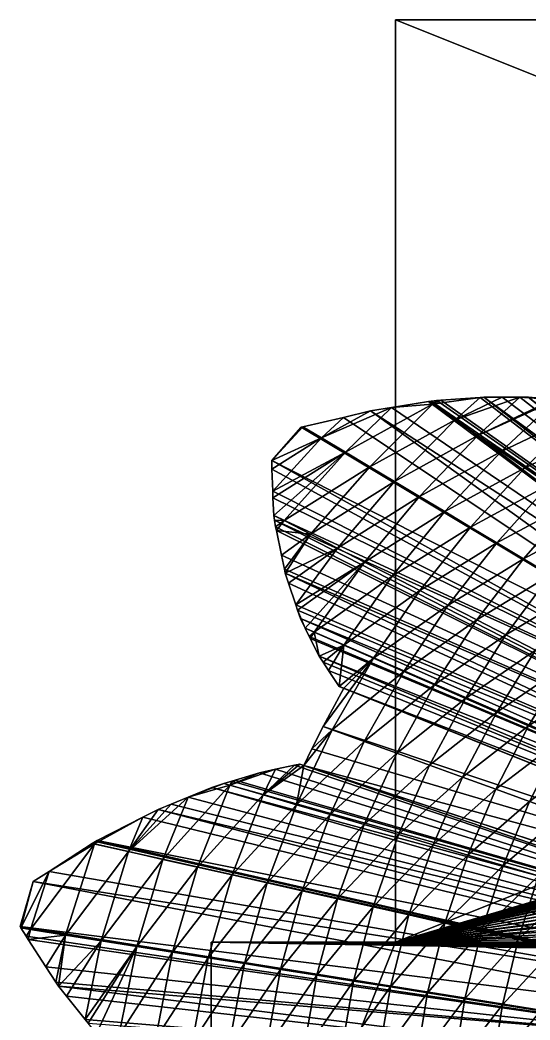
# Model space of a CAD drawing. Extents: x -33.1 to 33.1, y -27.2 to 27.2.
# Drawn here: x -33.14 to -22.09, y 3.31 to 25 of the extents above; entities that cross this region are included whole.
import ezdxf

# ---------------------------------------------------------------- set-up
doc = ezdxf.new("R2010")
doc.units = 0
doc.header["$MEASUREMENT"] = 0
for name, color, linetype in [('ObjLayer', 2, 'Continuous'), ('STL2DXF', 7, 'Continuous'), ('Temp', 7, 'Continuous')]:
    doc.layers.add(name, color=color, linetype=linetype)

msp = doc.modelspace()

# ---------------------------------------------------------------- linework, layer by layer
at = {"layer": 'ObjLayer'}
for p, q in [((-25, 5), (-25, 25)), ((-25, 25), (25, 25)), ((-25, 25, 4), (25, 25, 4)), ((-25, 5, 4), (-25, 25, 4)), ((-25, 25, 4), (-25, 25)), ((-24.287, 16.726, 24.128), (-25.087, 16.594, 24.789)), ((-24.23, 16.734, 24.083), (-24.287, 16.726, 24.128)), ((-24.106, 16.744, 23.975), (-24.23, 16.734, 24.083)), ((-24.018, 16.751, 23.898), (-24.106, 16.744, 23.975)), ((-23.169, 16.813, 23.168), (-24.018, 16.751, 23.898)), ((-23.086, 16.819, 23.096), (-23.169, 16.813, 23.168)), ((-22.691, 16.82, 22.72), (-23.086, 16.819, 23.096)), ((-22.308, 16.818, 22.362), (-22.691, 16.82, 22.72)), ((-22.129, 16.817, 22.194), (-22.308, 16.818, 22.362)), ((-21.584, 16.771, 21.631), (-22.129, 16.817, 22.194)), ((-25.543, 16.519, 25.165), (-26.132, 16.381, 25.611)), ((-25.087, 16.594, 24.789), (-25.543, 16.519, 25.165)), ((-26.132, 16.381, 25.611), (-27.009, 16.176, 26.274)), ((-27.047, 16.166, 26.305), (-27.688, 15.443, 26.16)), ((-27.009, 16.176, 26.274), (-27.047, 16.166, 26.305)), ((-15.324, 9.161, 36.5), (-27.009, 16.176, 26.274)), ((-27.688, 15.443, 26.16), (-27.685, 15.257, 25.936)), ((-27.688, 15.443, 26.16), (-15.591, 8.699, 36.5)), ((-27.685, 15.257, 25.936), (-27.666, 14.779, 25.373)), ((-27.666, 14.779, 25.373), (-27.661, 14.636, 25.205)), ((-27.661, 14.636, 25.205), (-27.639, 14.255, 24.767)), ((-27.639, 14.255, 24.767), (-27.63, 14.154, 24.658)), ((-27.63, 14.154, 24.658), (-27.603, 14.008, 24.483)), ((-27.603, 14.008, 24.483), (-27.586, 13.924, 24.384)), ((-27.586, 13.924, 24.384), (-27.478, 13.388, 23.759)), ((-27.478, 13.388, 23.759), (-27.413, 13.09, 23.418)), ((-27.413, 13.09, 23.418), (-27.394, 13.001, 23.316)), ((-27.394, 13.001, 23.316), (-27.323, 12.781, 23.042)), ((-27.323, 12.781, 23.042), (-27.167, 12.317, 22.475)), ((-27.167, 12.317, 22.475), (-27.126, 12.196, 22.328)), ((-27.126, 12.196, 22.328), (-27.063, 12.017, 22.114)), ((-27.063, 12.017, 22.114), (-26.963, 11.806, 21.838)), ((-26.963, 11.806, 21.838), (-26.876, 11.63, 21.616)), ((-26.876, 11.63, 21.616), (-26.851, 11.582, 21.556)), ((-26.851, 11.582, 21.556), (-26.655, 11.197, 21.081)), ((-26.655, 11.197, 21.081), (-26.574, 11.071, 20.908)), ((-26.574, 11.071, 20.908), (-26.453, 10.888, 20.662)), ((-26.453, 10.888, 20.662), (-26.227, 10.545, 20.204)), ((-26.121, 10.503, 20.074), (-26.574, 9.678, 19.953)), ((-26.227, 10.545, 20.204), (-26.121, 10.503, 20.074)), ((-11.637, 4.688, 36.5), (-26.121, 10.503, 20.074)), ((-26.574, 9.678, 19.953), (-26.815, 9.191, 19.908)), ((-26.815, 9.191, 19.908), (-26.99, 8.832, 19.876)), ((-27.605, 8.747, 20.428), (-27.951, 8.672, 20.728)), ((-27.192, 8.835, 20.073), (-27.605, 8.747, 20.428)), ((-27.075, 8.86, 19.973), (-27.192, 8.835, 20.073)), ((-26.99, 8.832, 19.876), (-27.075, 8.86, 19.973)), ((-26.99, 8.832, 19.876), (-11.949, 3.908, 36.5)), ((-28.551, 8.492, 21.219), (-28.722, 8.44, 21.361)), ((-28.478, 8.514, 21.158), (-28.551, 8.492, 21.219)), ((-27.951, 8.672, 20.728), (-28.478, 8.514, 21.158)), ((-28.986, 8.355, 21.594), (-29.501, 8.143, 22.026)), ((-28.722, 8.44, 21.361), (-28.986, 8.355, 21.594)), ((-29.501, 8.143, 22.026), (-29.867, 7.992, 22.336)), ((-30.152, 7.873, 22.58), (-30.483, 7.706, 22.848)), ((-29.867, 7.992, 22.336), (-30.152, 7.873, 22.58)), ((-30.483, 7.706, 22.848), (-31.469, 7.204, 23.652)), ((-31.51, 7.18, 23.684), (-31.578, 7.139, 23.737)), ((-31.469, 7.204, 23.652), (-31.51, 7.18, 23.684)), ((-31.578, 7.139, 23.737), (-32.514, 6.533, 24.549)), ((-32.514, 6.533, 24.549), (-32.857, 6.309, 24.85)), ((-32.857, 6.309, 24.85), (-33.144, 5.34, 24.764)), ((-32.857, 6.309, 24.85), (-17.53, 3.369, 36.5)), ((-33.144, 5.34, 24.764), (-33.125, 5.307, 24.727)), ((-33.125, 5.307, 24.727), (-33.011, 5.126, 24.539)), ((-17.623, 2.843, 36.5), (-33.125, 5.307, 24.727)), ((-33.011, 5.126, 24.539), (-32.967, 5.056, 24.467)), ((-32.967, 5.056, 24.467), (-32.582, 4.46, 23.856)), ((-29, -5), (-29, 5)), ((-29, 5), (-25, 5)), ((-29, -5, 4), (-29, 5, 4)), ((-29, 5, 4), (-25, 5, 4)), ((-29, 5, 4), (-29, 5)), ((-25, 5, 4), (-25, 5)), ((-32.582, 4.46, 23.856), (-32.368, 4.132, 23.521)), ((-32.368, 4.132, 23.521), (-32.307, 4.04, 23.428)), ((-32.307, 4.04, 23.428), (-32.138, 3.825, 23.181)), ((-32.138, 3.825, 23.181), (-31.735, 3.318, 22.601)), ((-31.735, 3.318, 22.601), (-31.669, 3.236, 22.508))]:
    msp.add_line(p, q, dxfattribs=at)
at = {"layer": 'STL2DXF'}
for points in [[(-25, 5, 4), (-25, 25), (-25, 5)], [(-25, 25), (-25, 5, 4), (-25, 25, 4)], [(25, 5), (-25, 25), (25, 25)], [(-25, 5, 4), (25, 25, 4), (-25, 25, 4)], [(25, 25, 4), (-25, 5, 4), (-1.71, 11.885, 4)], [(25, 25, 4), (-25, 25), (-25, 25, 4)], [(-25, 25), (25, 25, 4), (25, 25)], [(-24.198, 16.664, 23.961), (-25.087, 16.594, 24.789), (-24.287, 16.726, 24.128)], [(-24.198, 16.664, 23.961), (-24.287, 16.726, 24.128), (-24.23, 16.734, 24.083)], [(-24.106, 16.744, 23.975), (-24.198, 16.664, 23.961), (-24.23, 16.734, 24.083)], [(-23.169, 16.813, 23.168), (-24.198, 16.664, 23.961), (-24.018, 16.751, 23.898)], [(-23.169, 16.813, 23.168), (-23.711, 16.329, 23.081), (-24.198, 16.664, 23.961)], [(-24.018, 16.751, 23.898), (-24.198, 16.664, 23.961), (-24.106, 16.744, 23.975)], [(-22.308, 16.818, 22.362), (-23.711, 16.329, 23.081), (-22.691, 16.82, 22.72)], [(-22.691, 16.82, 22.72), (-23.711, 16.329, 23.081), (-23.169, 16.813, 23.168)], [(-22.308, 16.818, 22.362), (-23.215, 15.988, 22.214), (-23.711, 16.329, 23.081)], [(-21.584, 16.771, 21.631), (-23.215, 15.988, 22.214), (-22.308, 16.818, 22.362)], [(-21.511, 16.764, 21.557), (-23.215, 15.988, 22.214), (-21.584, 16.771, 21.631)], [(-21.511, 16.764, 21.557), (-22.71, 15.641, 21.357), (-23.215, 15.988, 22.214)], [(-22.691, 16.82, 22.72), (-23.169, 16.813, 23.168), (-23.086, 16.819, 23.096)], [(-20.951, 16.481, 20.722), (-22.71, 15.641, 21.357), (-21.511, 16.764, 21.557)], [(-21.584, 16.771, 21.631), (-22.308, 16.818, 22.362), (-22.129, 16.817, 22.194)], [(-25.087, 16.594, 24.789), (-26.605, 15.934, 25.54), (-25.543, 16.519, 25.165)], [(-25.087, 16.594, 24.789), (-26.087, 15.624, 24.632), (-26.605, 15.934, 25.54)], [(-25.543, 16.519, 25.165), (-26.605, 15.934, 25.54), (-26.132, 16.381, 25.611)], [(-24.198, 16.664, 23.961), (-25.562, 15.31, 23.739), (-26.087, 15.624, 24.632)], [(-24.198, 16.664, 23.961), (-26.087, 15.624, 24.632), (-25.087, 16.594, 24.789)], [(-23.711, 16.329, 23.081), (-25.562, 15.31, 23.739), (-24.198, 16.664, 23.961)], [(-26.132, 16.381, 25.611), (-26.605, 15.934, 25.54), (-27.009, 16.176, 26.274)], [(-23.711, 16.329, 23.081), (-25.028, 14.99, 22.86), (-25.562, 15.31, 23.739)], [(-23.215, 15.988, 22.214), (-25.028, 14.99, 22.86), (-23.711, 16.329, 23.081)], [(-20.951, 16.481, 20.722), (-22.196, 15.287, 20.512), (-22.71, 15.641, 21.357)], [(-20.473, 16.105, 19.881), (-22.196, 15.287, 20.512), (-20.951, 16.481, 20.722)], [(-26.605, 15.934, 25.54), (-27.688, 15.443, 26.16), (-27.009, 16.176, 26.274)], [(-27.009, 16.176, 26.274), (-27.688, 15.443, 26.16), (-27.047, 16.166, 26.305)], [(-20.473, 16.105, 19.881), (-21.673, 14.926, 19.677), (-22.196, 15.287, 20.512)], [(-26.605, 15.934, 25.54), (-27.685, 15.257, 25.936), (-27.688, 15.443, 26.16)], [(-26.605, 15.934, 25.54), (-27.666, 14.779, 25.373), (-27.685, 15.257, 25.936)], [(-26.087, 15.624, 24.632), (-27.666, 14.779, 25.373), (-26.605, 15.934, 25.54)], [(-23.215, 15.988, 22.214), (-24.485, 14.665, 21.994), (-25.028, 14.99, 22.86)], [(-22.71, 15.641, 21.357), (-24.485, 14.665, 21.994), (-23.215, 15.988, 22.214)], [(-26.087, 15.624, 24.632), (-27.661, 14.636, 25.205), (-27.666, 14.779, 25.373)], [(-26.087, 15.624, 24.632), (-27.639, 14.255, 24.767), (-27.661, 14.636, 25.205)], [(-26.087, 15.624, 24.632), (-27.418, 14.141, 24.413), (-27.639, 14.255, 24.767)], [(-25.562, 15.31, 23.739), (-27.418, 14.141, 24.413), (-26.087, 15.624, 24.632)], [(-22.71, 15.641, 21.357), (-23.934, 14.335, 21.142), (-24.485, 14.665, 21.994)], [(-22.196, 15.287, 20.512), (-23.934, 14.335, 21.142), (-22.71, 15.641, 21.357)], [(-25.562, 15.31, 23.739), (-26.845, 13.845, 23.519), (-27.418, 14.141, 24.413)], [(-25.028, 14.99, 22.86), (-26.845, 13.845, 23.519), (-25.562, 15.31, 23.739)], [(-23.375, 14, 20.301), (-23.934, 14.335, 21.142), (-22.196, 15.287, 20.512)], [(-23.375, 14, 20.301), (-22.196, 15.287, 20.512), (-21.673, 14.926, 19.677)], [(-25.028, 14.99, 22.86), (-26.264, 13.546, 22.641), (-26.845, 13.845, 23.519)], [(-24.485, 14.665, 21.994), (-26.264, 13.546, 22.641), (-25.028, 14.99, 22.86)], [(-22.806, 13.66, 19.472), (-23.375, 14, 20.301), (-21.673, 14.926, 19.677)], [(-22.806, 13.66, 19.472), (-21.673, 14.926, 19.677), (-21.139, 14.559, 18.851)], [(-25.675, 13.242, 21.779), (-26.264, 13.546, 22.641), (-24.485, 14.665, 21.994)], [(-25.675, 13.242, 21.779), (-24.485, 14.665, 21.994), (-23.934, 14.335, 21.142)], [(-22.228, 13.314, 18.654), (-22.806, 13.66, 19.472), (-21.139, 14.559, 18.851)], [(-22.228, 13.314, 18.654), (-21.139, 14.559, 18.851), (-20.596, 14.185, 18.035)], [(-25.078, 12.934, 20.93), (-25.675, 13.242, 21.779), (-23.934, 14.335, 21.142)], [(-25.078, 12.934, 20.93), (-23.934, 14.335, 21.142), (-23.375, 14, 20.301)], [(-27.639, 14.255, 24.767), (-27.418, 14.141, 24.413), (-27.63, 14.154, 24.658)], [(-27.63, 14.154, 24.658), (-27.418, 14.141, 24.413), (-27.603, 14.008, 24.483)], [(-27.603, 14.008, 24.483), (-27.418, 14.141, 24.413), (-27.586, 13.924, 24.384)], [(-27.418, 14.141, 24.413), (-26.845, 13.845, 23.519), (-27.586, 13.924, 24.384)], [(-21.64, 12.962, 17.846), (-22.228, 13.314, 18.654), (-20.596, 14.185, 18.035)], [(-27.586, 13.924, 24.384), (-26.845, 13.845, 23.519), (-27.478, 13.388, 23.759)], [(-24.473, 12.622, 20.095), (-25.078, 12.934, 20.93), (-23.375, 14, 20.301)], [(-24.473, 12.622, 20.095), (-23.375, 14, 20.301), (-22.806, 13.66, 19.472)], [(-27.478, 13.388, 23.759), (-26.845, 13.845, 23.519), (-27.413, 13.09, 23.418)], [(-26.845, 13.845, 23.519), (-27.394, 13.001, 23.316), (-27.413, 13.09, 23.418)], [(-26.845, 13.845, 23.519), (-26.264, 13.546, 22.641), (-27.394, 13.001, 23.316)], [(-27.394, 13.001, 23.316), (-26.264, 13.546, 22.641), (-27.323, 12.781, 23.042)], [(-27.323, 12.781, 23.042), (-26.264, 13.546, 22.641), (-27.167, 12.317, 22.475)], [(-26.264, 13.546, 22.641), (-25.675, 13.242, 21.779), (-27.167, 12.317, 22.475)], [(-23.86, 12.306, 19.272), (-24.473, 12.622, 20.095), (-22.806, 13.66, 19.472)], [(-23.86, 12.306, 19.272), (-22.806, 13.66, 19.472), (-22.228, 13.314, 18.654)], [(-27.167, 12.317, 22.475), (-25.675, 13.242, 21.779), (-27.126, 12.196, 22.328)], [(-26.963, 11.806, 21.838), (-27.126, 12.196, 22.328), (-25.675, 13.242, 21.779)], [(-26.767, 11.72, 21.572), (-26.963, 11.806, 21.838), (-25.675, 13.242, 21.779)], [(-26.767, 11.72, 21.572), (-25.675, 13.242, 21.779), (-25.078, 12.934, 20.93)], [(-23.238, 11.986, 18.461), (-23.86, 12.306, 19.272), (-22.228, 13.314, 18.654)], [(-23.238, 11.986, 18.461), (-22.228, 13.314, 18.654), (-21.64, 12.962, 17.846)], [(-26.126, 11.44, 20.728), (-26.767, 11.72, 21.572), (-25.078, 12.934, 20.93)], [(-26.126, 11.44, 20.728), (-25.078, 12.934, 20.93), (-24.473, 12.622, 20.095)], [(-22.608, 11.661, 17.662), (-23.238, 11.986, 18.461), (-21.64, 12.962, 17.846)], [(-22.608, 11.661, 17.662), (-21.64, 12.962, 17.846), (-21.043, 12.604, 17.048)], [(-25.478, 11.156, 19.897), (-26.126, 11.44, 20.728), (-24.473, 12.622, 20.095)], [(-25.478, 11.156, 19.897), (-24.473, 12.622, 20.095), (-23.86, 12.306, 19.272)], [(-21.968, 11.331, 16.873), (-22.608, 11.661, 17.662), (-21.043, 12.604, 17.048)], [(-26.963, 11.806, 21.838), (-27.063, 12.017, 22.114), (-27.126, 12.196, 22.328)], [(-24.822, 10.869, 19.081), (-25.478, 11.156, 19.897), (-23.86, 12.306, 19.272)], [(-24.822, 10.869, 19.081), (-23.86, 12.306, 19.272), (-23.238, 11.986, 18.461)], [(-24.159, 10.579, 18.277), (-24.822, 10.869, 19.081), (-23.238, 11.986, 18.461)], [(-24.159, 10.579, 18.277), (-23.238, 11.986, 18.461), (-22.608, 11.661, 17.662)], [(-26.963, 11.806, 21.838), (-26.767, 11.72, 21.572), (-26.876, 11.63, 21.616)], [(-26.876, 11.63, 21.616), (-26.767, 11.72, 21.572), (-26.851, 11.582, 21.556)], [(-26.767, 11.72, 21.572), (-26.655, 11.197, 21.081), (-26.851, 11.582, 21.556)], [(-26.767, 11.72, 21.572), (-26.126, 11.44, 20.728), (-26.655, 11.197, 21.081)], [(-1.71, 11.885, 4), (-25, 5, 4), (-1.862, 11.827, 4)], [(-1.862, 11.827, 4), (-25, 5, 4), (-2.427, 11.595, 4)], [(-2.427, 11.595, 4), (-25, 5, 4), (-2.486, 11.565, 4)], [(-2.486, 11.565, 4), (-25, 5, 4), (-2.84, 11.377, 4)], [(-23.488, 10.285, 17.486), (-24.159, 10.579, 18.277), (-22.608, 11.661, 17.662)], [(-23.488, 10.285, 17.486), (-22.608, 11.661, 17.662), (-21.968, 11.331, 16.873)], [(-26.655, 11.197, 21.081), (-26.126, 11.44, 20.728), (-26.574, 11.071, 20.908)], [(-26.453, 10.888, 20.662), (-26.574, 11.071, 20.908), (-26.126, 11.44, 20.728)], [(-26.227, 10.545, 20.204), (-26.453, 10.888, 20.662), (-26.126, 11.44, 20.728)], [(-26.227, 10.545, 20.204), (-26.126, 11.44, 20.728), (-25.478, 11.156, 19.897)], [(-2.84, 11.377, 4), (-25, 5, 4), (-3.073, 11.251, 4)], [(-22.808, 9.988, 16.706), (-23.488, 10.285, 17.486), (-21.968, 11.331, 16.873)], [(-22.808, 9.988, 16.706), (-21.968, 11.331, 16.873), (-21.319, 10.997, 16.094)], [(-26.375, 9.606, 19.715), (-26.574, 9.678, 19.953), (-25.478, 11.156, 19.897)], [(-26.574, 9.678, 19.953), (-26.121, 10.503, 20.074), (-25.478, 11.156, 19.897)], [(-26.375, 9.606, 19.715), (-25.478, 11.156, 19.897), (-24.822, 10.869, 19.081)], [(-26.121, 10.503, 20.074), (-26.227, 10.545, 20.204), (-25.478, 11.156, 19.897)], [(-3.073, 11.251, 4), (-25, 5, 4), (-3.105, 11.232, 4)], [(-3.105, 11.232, 4), (-25, 5, 4), (-3.63, 10.893, 4)], [(-25.679, 9.353, 18.904), (-26.375, 9.606, 19.715), (-24.822, 10.869, 19.081)], [(-25.679, 9.353, 18.904), (-24.822, 10.869, 19.081), (-24.159, 10.579, 18.277)], [(-3.63, 10.893, 4), (-25, 5, 4), (-3.742, 10.814, 4)], [(-22.12, 9.687, 15.936), (-22.808, 9.988, 16.706), (-21.319, 10.997, 16.094)], [(-22.12, 9.687, 15.936), (-21.319, 10.997, 16.094), (-20.66, 10.657, 15.324)], [(-3.742, 10.814, 4), (-25, 5, 4), (-4.154, 10.51, 4)], [(-21.423, 9.382, 15.177), (-22.12, 9.687, 15.936), (-20.66, 10.657, 15.324)], [(-24.977, 9.097, 18.107), (-25.679, 9.353, 18.904), (-24.159, 10.579, 18.277)], [(-4.154, 10.51, 4), (-25, 5, 4), (-4.339, 10.361, 4)], [(-24.977, 9.097, 18.107), (-24.159, 10.579, 18.277), (-23.488, 10.285, 17.486)], [(-4.339, 10.361, 4), (-25, 5, 4), (-4.647, 10.106, 4)], [(-24.268, 8.839, 17.324), (-24.977, 9.097, 18.107), (-23.488, 10.285, 17.486)], [(-24.268, 8.839, 17.324), (-23.488, 10.285, 17.486), (-22.808, 9.988, 16.706)], [(-4.647, 10.106, 4), (-25, 5, 4), (-4.897, 9.883, 4)], [(-23.552, 8.578, 16.552), (-24.268, 8.839, 17.324), (-22.808, 9.988, 16.706)], [(-23.552, 8.578, 16.552), (-22.808, 9.988, 16.706), (-22.12, 9.687, 15.936)], [(-4.897, 9.883, 4), (-25, 5, 4), (-5.113, 9.687, 4)], [(-27.15, 7.978, 19.552), (-26.375, 9.606, 19.715), (-25.679, 9.353, 18.904)], [(-27.15, 7.978, 19.552), (-26.99, 8.832, 19.876), (-26.375, 9.606, 19.715)], [(-26.99, 8.832, 19.876), (-26.815, 9.191, 19.908), (-26.375, 9.606, 19.715)], [(-26.815, 9.191, 19.908), (-26.574, 9.678, 19.953), (-26.375, 9.606, 19.715)], [(-5.113, 9.687, 4), (-25, 5, 4), (-5.418, 9.387, 4)], [(-22.828, 8.315, 15.791), (-23.552, 8.578, 16.552), (-22.12, 9.687, 15.936)], [(-22.828, 8.315, 15.791), (-22.12, 9.687, 15.936), (-21.423, 9.382, 15.177)], [(-26.419, 7.763, 18.747), (-27.15, 7.978, 19.552), (-25.679, 9.353, 18.904)], [(-26.419, 7.763, 18.747), (-25.679, 9.353, 18.904), (-24.977, 9.097, 18.107)], [(-5.418, 9.387, 4), (-25, 5, 4), (-5.553, 9.254, 4)], [(-22.096, 8.048, 15.041), (-22.828, 8.315, 15.791), (-21.423, 9.382, 15.177)], [(-22.096, 8.048, 15.041), (-21.423, 9.382, 15.177), (-20.716, 9.072, 14.427)], [(-5.553, 9.254, 4), (-25, 5, 4), (-5.903, 8.877, 4)], [(-25.682, 7.547, 17.956), (-26.419, 7.763, 18.747), (-24.977, 9.097, 18.107)], [(-25.682, 7.547, 17.956), (-24.977, 9.097, 18.107), (-24.268, 8.839, 17.324)], [(-21.355, 7.779, 14.301), (-22.096, 8.048, 15.041), (-20.716, 9.072, 14.427)], [(-28.596, 8.403, 21.21), (-27.951, 8.672, 20.728), (-27.605, 8.747, 20.428)], [(-27.875, 8.191, 20.373), (-28.596, 8.403, 21.21), (-27.605, 8.747, 20.428)], [(-27.875, 8.191, 20.373), (-27.192, 8.835, 20.073), (-27.075, 8.86, 19.973)], [(-27.875, 8.191, 20.373), (-27.075, 8.86, 19.973), (-26.99, 8.832, 19.876)], [(-27.875, 8.191, 20.373), (-27.605, 8.747, 20.428), (-27.192, 8.835, 20.073)], [(-27.15, 7.978, 19.552), (-27.875, 8.191, 20.373), (-26.99, 8.832, 19.876)], [(-24.939, 7.329, 17.179), (-25.682, 7.547, 17.956), (-24.268, 8.839, 17.324)], [(-5.903, 8.877, 4), (-25, 5, 4), (-5.967, 8.808, 4)], [(-5.967, 8.808, 4), (-25, 5, 4), (-6.355, 8.355, 4)], [(-24.939, 7.329, 17.179), (-24.268, 8.839, 17.324), (-23.552, 8.578, 16.552)], [(-28.722, 8.44, 21.361), (-28.551, 8.492, 21.219), (-28.596, 8.403, 21.21)], [(-28.596, 8.403, 21.21), (-28.478, 8.514, 21.158), (-27.951, 8.672, 20.728)], [(-28.551, 8.492, 21.219), (-28.478, 8.514, 21.158), (-28.596, 8.403, 21.21)], [(-24.19, 7.109, 16.415), (-24.939, 7.329, 17.179), (-23.552, 8.578, 16.552)], [(-24.19, 7.109, 16.415), (-23.552, 8.578, 16.552), (-22.828, 8.315, 15.791)], [(-29.501, 8.143, 22.026), (-28.596, 8.403, 21.21), (-30.047, 6.793, 21.917)], [(-30.047, 6.793, 21.917), (-28.596, 8.403, 21.21), (-29.298, 6.624, 21.065)], [(-29.501, 8.143, 22.026), (-28.722, 8.44, 21.361), (-28.596, 8.403, 21.21)], [(-29.501, 8.143, 22.026), (-28.986, 8.355, 21.594), (-28.722, 8.44, 21.361)], [(-28.596, 8.403, 21.21), (-27.875, 8.191, 20.373), (-29.298, 6.624, 21.065)], [(-6.355, 8.355, 4), (-25, 5, 4), (-6.359, 8.352, 4)], [(-6.359, 8.352, 4), (-25, 5, 4), (-6.381, 8.323, 4)], [(-6.381, 8.323, 4), (-25, 5, 4), (-6.736, 7.872, 4)], [(-23.434, 6.887, 15.663), (-24.19, 7.109, 16.415), (-22.828, 8.315, 15.791)], [(-23.434, 6.887, 15.663), (-22.828, 8.315, 15.791), (-22.096, 8.048, 15.041)], [(-30.791, 6.961, 22.788), (-29.867, 7.992, 22.336), (-29.501, 8.143, 22.026)], [(-30.791, 6.961, 22.788), (-29.501, 8.143, 22.026), (-30.047, 6.793, 21.917)], [(-29.298, 6.624, 21.065), (-27.875, 8.191, 20.373), (-28.546, 6.454, 20.231)], [(-28.546, 6.454, 20.231), (-27.875, 8.191, 20.373), (-27.15, 7.978, 19.552)], [(-22.671, 6.663, 14.921), (-23.434, 6.887, 15.663), (-22.096, 8.048, 15.041)], [(-22.671, 6.663, 14.921), (-22.096, 8.048, 15.041), (-21.355, 7.779, 14.301)], [(-30.791, 6.961, 22.788), (-30.152, 7.873, 22.58), (-29.867, 7.992, 22.336)], [(-30.483, 7.706, 22.848), (-30.152, 7.873, 22.58), (-30.791, 6.961, 22.788)], [(-27.789, 6.283, 19.415), (-28.546, 6.454, 20.231), (-27.15, 7.978, 19.552)], [(-27.789, 6.283, 19.415), (-27.15, 7.978, 19.552), (-26.419, 7.763, 18.747)], [(-6.736, 7.872, 4), (-25, 5, 4), (-6.773, 7.821, 4)], [(-6.773, 7.821, 4), (-25, 5, 4), (-7.091, 7.381, 4)], [(-31.532, 7.128, 23.68), (-30.483, 7.706, 22.848), (-30.791, 6.961, 22.788)], [(-31.532, 7.128, 23.68), (-31.469, 7.204, 23.652), (-30.483, 7.706, 22.848)], [(-27.027, 6.111, 18.614), (-27.789, 6.283, 19.415), (-26.419, 7.763, 18.747)], [(-27.027, 6.111, 18.614), (-26.419, 7.763, 18.747), (-25.682, 7.547, 17.956)], [(-21.9, 6.437, 14.19), (-22.671, 6.663, 14.921), (-21.355, 7.779, 14.301)], [(-26.261, 5.938, 17.829), (-27.027, 6.111, 18.614), (-25.682, 7.547, 17.956)], [(-26.261, 5.938, 17.829), (-25.682, 7.547, 17.956), (-24.939, 7.329, 17.179)], [(-7.091, 7.381, 4), (-25, 5, 4), (-7.159, 7.278, 4)], [(-31.578, 7.139, 23.737), (-31.51, 7.18, 23.684), (-31.532, 7.128, 23.68)], [(-31.51, 7.18, 23.684), (-31.469, 7.204, 23.652), (-31.532, 7.128, 23.68)], [(-25.49, 5.764, 17.058), (-26.261, 5.938, 17.829), (-24.939, 7.329, 17.179)], [(-25.49, 5.764, 17.058), (-24.939, 7.329, 17.179), (-24.19, 7.109, 16.415)], [(-7.159, 7.278, 4), (-25, 5, 4), (-7.424, 6.881, 4)], [(-32.514, 6.533, 24.549), (-31.532, 7.128, 23.68), (-32.92, 5.274, 24.475)], [(-32.92, 5.274, 24.475), (-31.532, 7.128, 23.68), (-32.155, 5.152, 23.562)], [(-32.514, 6.533, 24.549), (-31.578, 7.139, 23.737), (-31.532, 7.128, 23.68)], [(-31.532, 7.128, 23.68), (-30.791, 6.961, 22.788), (-32.155, 5.152, 23.562)], [(-32.155, 5.152, 23.562), (-30.791, 6.961, 22.788), (-31.386, 5.029, 22.671)], [(-30.791, 6.961, 22.788), (-30.047, 6.793, 21.917), (-31.386, 5.029, 22.671)], [(-24.713, 5.588, 16.3), (-25.49, 5.764, 17.058), (-24.19, 7.109, 16.415)], [(-24.713, 5.588, 16.3), (-24.19, 7.109, 16.415), (-23.434, 6.887, 15.663)], [(-31.386, 5.029, 22.671), (-30.047, 6.793, 21.917), (-30.614, 4.905, 21.801)], [(-30.047, 6.793, 21.917), (-29.298, 6.624, 21.065), (-30.614, 4.905, 21.801)], [(-7.424, 6.881, 4), (-25, 5, 4), (-7.515, 6.729, 4)], [(-7.515, 6.729, 4), (-25, 5, 4), (-7.733, 6.371, 4)], [(-23.931, 5.411, 15.554), (-24.713, 5.588, 16.3), (-23.434, 6.887, 15.663)], [(-23.931, 5.411, 15.554), (-23.434, 6.887, 15.663), (-22.671, 6.663, 14.921)], [(-33.125, 5.307, 24.727), (-32.514, 6.533, 24.549), (-32.92, 5.274, 24.475)], [(-32.857, 6.309, 24.85), (-32.514, 6.533, 24.549), (-33.125, 5.307, 24.727)], [(-30.614, 4.905, 21.801), (-29.298, 6.624, 21.065), (-29.84, 4.781, 20.951)], [(-29.298, 6.624, 21.065), (-28.546, 6.454, 20.231), (-29.84, 4.781, 20.951)], [(-23.142, 5.233, 14.82), (-23.931, 5.411, 15.554), (-22.671, 6.663, 14.921)], [(-23.142, 5.233, 14.82), (-22.671, 6.663, 14.921), (-21.9, 6.437, 14.19)], [(-32.857, 6.309, 24.85), (-33.125, 5.307, 24.727), (-33.144, 5.34, 24.764)], [(-29.84, 4.781, 20.951), (-28.546, 6.454, 20.231), (-29.062, 4.657, 20.12)], [(-28.546, 6.454, 20.231), (-27.789, 6.283, 19.415), (-29.062, 4.657, 20.12)], [(-7.733, 6.371, 4), (-25, 5, 4), (-7.843, 6.173, 4)], [(-22.346, 5.053, 14.097), (-23.142, 5.233, 14.82), (-21.9, 6.437, 14.19)], [(-22.346, 5.053, 14.097), (-21.9, 6.437, 14.19), (-21.121, 6.208, 13.468)], [(-28.28, 4.532, 19.307), (-29.062, 4.657, 20.12), (-27.789, 6.283, 19.415)], [(-28.28, 4.532, 19.307), (-27.789, 6.283, 19.415), (-27.027, 6.111, 18.614)], [(-27.495, 4.406, 18.51), (-28.28, 4.532, 19.307), (-27.027, 6.111, 18.614)], [(-27.495, 4.406, 18.51), (-27.027, 6.111, 18.614), (-26.261, 5.938, 17.829)], [(-7.843, 6.173, 4), (-25, 5, 4), (-8.02, 5.852, 4)], [(-21.542, 4.872, 13.382), (-22.346, 5.053, 14.097), (-21.121, 6.208, 13.468)], [(-26.706, 4.28, 17.729), (-27.495, 4.406, 18.51), (-26.261, 5.938, 17.829)], [(-26.706, 4.28, 17.729), (-26.261, 5.938, 17.829), (-25.49, 5.764, 17.058)], [(-25.912, 4.153, 16.963), (-26.706, 4.28, 17.729), (-25.49, 5.764, 17.058)], [(-25.912, 4.153, 16.963), (-25.49, 5.764, 17.058), (-24.713, 5.588, 16.3)], [(-8.02, 5.852, 4), (-25, 5, 4), (-8.141, 5.61, 4)], [(-25.114, 4.025, 16.21), (-25.912, 4.153, 16.963), (-24.713, 5.588, 16.3)], [(-25.114, 4.025, 16.21), (-24.713, 5.588, 16.3), (-23.931, 5.411, 15.554)], [(-8.141, 5.61, 4), (-25, 5, 4), (-8.284, 5.323, 4)], [(-33.125, 5.307, 24.727), (-32.92, 5.274, 24.475), (-33.011, 5.126, 24.539)], [(-33.011, 5.126, 24.539), (-32.92, 5.274, 24.475), (-32.967, 5.056, 24.467)], [(-32.92, 5.274, 24.475), (-32.155, 5.152, 23.562), (-32.967, 5.056, 24.467)], [(-24.31, 3.896, 15.47), (-25.114, 4.025, 16.21), (-23.931, 5.411, 15.554)], [(-8.284, 5.323, 4), (-25, 5, 4), (-8.41, 5.041, 4)], [(-24.31, 3.896, 15.47), (-23.931, 5.411, 15.554), (-23.142, 5.233, 14.82)], [(-23.501, 3.767, 14.741), (-24.31, 3.896, 15.47), (-23.142, 5.233, 14.82)], [(-23.501, 3.767, 14.741), (-23.142, 5.233, 14.82), (-22.346, 5.053, 14.097)], [(-32.967, 5.056, 24.467), (-32.155, 5.152, 23.562), (-32.582, 4.46, 23.856)], [(-32.582, 4.46, 23.856), (-32.155, 5.152, 23.562), (-32.368, 4.132, 23.521)], [(-32.155, 5.152, 23.562), (-32.307, 4.04, 23.428), (-32.368, 4.132, 23.521)], [(-32.155, 5.152, 23.562), (-31.386, 5.029, 22.671), (-32.307, 4.04, 23.428)], [(-32.307, 4.04, 23.428), (-31.386, 5.029, 22.671), (-32.138, 3.825, 23.181)], [(-32.138, 3.825, 23.181), (-31.386, 5.029, 22.671), (-31.735, 3.318, 22.601)], [(-31.386, 5.029, 22.671), (-30.614, 4.905, 21.801), (-31.735, 3.318, 22.601)], [(-29, -5, 4), (-25, 5, 4), (-29, 5, 4)], [(-25, 5, 4), (-29, -5, 4), (-8.524, 4.784, 4)], [(-29, -5, 4), (-29, 5), (-29, -5)], [(-29, 5), (-29, -5, 4), (-29, 5, 4)], [(-25, 5, 4), (-29, 5), (-29, 5, 4)], [(-29, 5), (-25, 5, 4), (-25, 5)], [(-8.41, 5.041, 4), (-25, 5, 4), (-8.524, 4.784, 4)], [(-22.685, 3.636, 14.024), (-23.501, 3.767, 14.741), (-22.346, 5.053, 14.097)], [(-22.685, 3.636, 14.024), (-22.346, 5.053, 14.097), (-21.542, 4.872, 13.382)], [(-31.735, 3.318, 22.601), (-30.614, 4.905, 21.801), (-31.669, 3.236, 22.508)], [(-31.669, 3.236, 22.508), (-30.614, 4.905, 21.801), (-31.489, 3.013, 22.257)], [(-31.489, 3.013, 22.257), (-30.614, 4.905, 21.801), (-31.001, 2.967, 21.721)], [(-30.614, 4.905, 21.801), (-29.84, 4.781, 20.951), (-31.001, 2.967, 21.721)], [(-31.001, 2.967, 21.721), (-29.84, 4.781, 20.951), (-30.208, 2.891, 20.873)], [(-29.84, 4.781, 20.951), (-29.062, 4.657, 20.12), (-30.208, 2.891, 20.873)], [(-8.524, 4.784, 4), (-29, -5, 4), (-8.651, 4.466, 4)], [(-21.863, 3.505, 13.316), (-22.685, 3.636, 14.024), (-21.542, 4.872, 13.382)], [(-30.208, 2.891, 20.873), (-29.062, 4.657, 20.12), (-29.412, 2.815, 20.044)], [(-29.062, 4.657, 20.12), (-28.28, 4.532, 19.307), (-29.412, 2.815, 20.044)], [(-28.614, 2.739, 19.233), (-29.412, 2.815, 20.044), (-28.28, 4.532, 19.307)], [(-8.651, 4.466, 4), (-29, -5, 4), (-8.739, 4.236, 4)], [(-28.614, 2.739, 19.233), (-28.28, 4.532, 19.307), (-27.495, 4.406, 18.51)], [(-27.812, 2.662, 18.439), (-28.614, 2.739, 19.233), (-27.495, 4.406, 18.51)], [(-27.812, 2.662, 18.439), (-27.495, 4.406, 18.51), (-26.706, 4.28, 17.729)], [(-8.739, 4.236, 4), (-29, -5, 4), (-8.862, 3.885, 4)], [(-27.007, 2.585, 17.661), (-27.812, 2.662, 18.439), (-26.706, 4.28, 17.729)], [(-27.007, 2.585, 17.661), (-26.706, 4.28, 17.729), (-25.912, 4.153, 16.963)], [(-26.198, 2.508, 16.898), (-27.007, 2.585, 17.661), (-25.912, 4.153, 16.963)], [(-26.198, 2.508, 16.898), (-25.912, 4.153, 16.963), (-25.114, 4.025, 16.21)], [(-25.384, 2.43, 16.149), (-26.198, 2.508, 16.898), (-25.114, 4.025, 16.21)], [(-25.384, 2.43, 16.149), (-25.114, 4.025, 16.21), (-24.31, 3.896, 15.47)], [(-8.862, 3.885, 4), (-29, -5, 4), (-8.93, 3.679, 4)], [(-24.566, 2.352, 15.412), (-25.384, 2.43, 16.149), (-24.31, 3.896, 15.47)], [(-24.566, 2.352, 15.412), (-24.31, 3.896, 15.47), (-23.501, 3.767, 14.741)], [(-23.743, 2.274, 14.687), (-24.566, 2.352, 15.412), (-23.501, 3.767, 14.741)], [(-23.743, 2.274, 14.687), (-23.501, 3.767, 14.741), (-22.685, 3.636, 14.024)], [(-8.93, 3.679, 4), (-29, -5, 4), (-9.044, 3.298, 4)], [(-22.914, 2.195, 13.974), (-23.743, 2.274, 14.687), (-22.685, 3.636, 14.024)], [(-22.914, 2.195, 13.974), (-22.685, 3.636, 14.024), (-21.863, 3.505, 13.316)], [(-22.079, 2.115, 13.27), (-22.914, 2.195, 13.974), (-21.863, 3.505, 13.316)]]:
    msp.add_3dface(points, dxfattribs=at)
at = {"layer": 'Temp'}
for points in [[(-25, 25), (25, 5), (-25, 5)], [(-13.805, 8.929, 36.5), (-24.287, 16.726, 24.128), (-25.087, 16.594, 24.789)], [(-13.805, 8.929, 36.5), (-24.23, 16.734, 24.083), (-24.287, 16.726, 24.128)], [(-12.548, 8.666, 36.5), (-24.106, 16.744, 23.975), (-24.23, 16.734, 24.083)], [(-12.548, 8.666, 36.5), (-24.23, 16.734, 24.083), (-13.805, 8.929, 36.5)], [(-12.548, 8.666, 36.5), (-24.018, 16.751, 23.898), (-24.106, 16.744, 23.975)], [(-12.548, 8.666, 36.5), (-23.169, 16.813, 23.168), (-24.018, 16.751, 23.898)], [(-12.548, 8.666, 36.5), (-23.086, 16.819, 23.096), (-23.169, 16.813, 23.168)], [(-11.517, 8.389, 36.5), (-22.691, 16.82, 22.72), (-23.086, 16.819, 23.096)], [(-11.517, 8.389, 36.5), (-23.086, 16.819, 23.096), (-12.548, 8.666, 36.5)], [(-11.517, 8.389, 36.5), (-22.308, 16.818, 22.362), (-22.691, 16.82, 22.72)], [(-11.517, 8.389, 36.5), (-22.129, 16.817, 22.194), (-22.308, 16.818, 22.362)], [(-10.681, 8.115, 36.5), (-22.129, 16.817, 22.194), (-11.517, 8.389, 36.5)], [(-10.681, 8.115, 36.5), (-21.584, 16.771, 21.631), (-22.129, 16.817, 22.194)], [(-15.324, 9.161, 36.5), (-25.543, 16.519, 25.165), (-26.132, 16.381, 25.611)], [(-13.805, 8.929, 36.5), (-25.087, 16.594, 24.789), (-25.543, 16.519, 25.165)], [(-13.805, 8.929, 36.5), (-25.543, 16.519, 25.165), (-15.324, 9.161, 36.5)], [(-15.324, 9.161, 36.5), (-26.132, 16.381, 25.611), (-27.009, 16.176, 26.274)], [(-15.324, 9.161, 36.5), (-27.047, 16.166, 26.305), (-27.688, 15.443, 26.16)], [(-15.324, 9.161, 36.5), (-27.009, 16.176, 26.274), (-27.047, 16.166, 26.305)], [(-15.591, 8.699, 36.5), (-15.324, 9.161, 36.5), (-27.688, 15.443, 26.16)], [(-15.591, 8.699, 36.5), (-27.688, 15.443, 26.16), (-27.685, 15.257, 25.936)], [(-15.591, 8.699, 36.5), (-27.685, 15.257, 25.936), (-27.666, 14.779, 25.373)], [(-15.591, 8.699, 36.5), (-27.666, 14.779, 25.373), (-27.661, 14.636, 25.205)], [(-15.591, 8.699, 36.5), (-27.661, 14.636, 25.205), (-27.639, 14.255, 24.767)], [(-15.591, 8.699, 36.5), (-27.639, 14.255, 24.767), (-27.63, 14.154, 24.658)], [(-15.591, 8.699, 36.5), (-27.63, 14.154, 24.658), (-14.631, 7.5, 36.5)], [(-14.631, 7.5, 36.5), (-27.63, 14.154, 24.658), (-27.603, 14.008, 24.483)], [(-14.631, 7.5, 36.5), (-27.603, 14.008, 24.483), (-27.586, 13.924, 24.384)], [(-14.631, 7.5, 36.5), (-27.586, 13.924, 24.384), (-27.478, 13.388, 23.759)], [(-14.631, 7.5, 36.5), (-27.478, 13.388, 23.759), (-27.413, 13.09, 23.418)], [(-14.631, 7.5, 36.5), (-27.413, 13.09, 23.418), (-27.394, 13.001, 23.316)], [(-14.631, 7.5, 36.5), (-27.394, 13.001, 23.316), (-13.774, 6.543, 36.5)], [(-13.774, 6.543, 36.5), (-27.394, 13.001, 23.316), (-27.323, 12.781, 23.042)], [(-13.774, 6.543, 36.5), (-27.323, 12.781, 23.042), (-27.167, 12.317, 22.475)], [(-13.774, 6.543, 36.5), (-27.167, 12.317, 22.475), (-27.126, 12.196, 22.328)], [(-13.774, 6.543, 36.5), (-27.126, 12.196, 22.328), (-27.063, 12.017, 22.114)], [(-13.019, 5.788, 36.5), (-13.774, 6.543, 36.5), (-27.063, 12.017, 22.114)], [(-13.019, 5.788, 36.5), (-27.063, 12.017, 22.114), (-26.963, 11.806, 21.838)], [(-13.019, 5.788, 36.5), (-26.963, 11.806, 21.838), (-26.876, 11.63, 21.616)], [(-13.019, 5.788, 36.5), (-26.876, 11.63, 21.616), (-26.851, 11.582, 21.556)], [(-13.019, 5.788, 36.5), (-26.851, 11.582, 21.556), (-26.655, 11.197, 21.081)], [(-12.363, 5.202, 36.5), (-13.019, 5.788, 36.5), (-26.655, 11.197, 21.081)], [(-12.363, 5.202, 36.5), (-26.655, 11.197, 21.081), (-26.574, 11.071, 20.908)], [(-12.363, 5.202, 36.5), (-26.574, 11.071, 20.908), (-26.453, 10.888, 20.662)], [(-12.363, 5.202, 36.5), (-26.453, 10.888, 20.662), (-26.227, 10.545, 20.204)], [(-11.637, 4.688, 36.5), (-26.121, 10.503, 20.074), (-26.574, 9.678, 19.953)], [(-11.806, 4.756, 36.5), (-26.227, 10.545, 20.204), (-26.121, 10.503, 20.074)], [(-11.806, 4.756, 36.5), (-12.363, 5.202, 36.5), (-26.227, 10.545, 20.204)], [(-11.637, 4.688, 36.5), (-11.806, 4.756, 36.5), (-26.121, 10.503, 20.074)], [(-11.637, 4.688, 36.5), (-26.574, 9.678, 19.953), (-26.815, 9.191, 19.908)], [(-11.637, 4.688, 36.5), (-26.815, 9.191, 19.908), (-26.99, 8.832, 19.876)], [(-12.81, 3.973, 36.5), (-27.605, 8.747, 20.428), (-27.951, 8.672, 20.728)], [(-12.81, 3.973, 36.5), (-27.192, 8.835, 20.073), (-27.605, 8.747, 20.428)], [(-12.81, 3.973, 36.5), (-27.075, 8.86, 19.973), (-27.192, 8.835, 20.073)], [(-12.097, 3.957, 36.5), (-27.075, 8.86, 19.973), (-12.81, 3.973, 36.5)], [(-12.097, 3.957, 36.5), (-26.99, 8.832, 19.876), (-27.075, 8.86, 19.973)], [(-11.949, 3.908, 36.5), (-26.99, 8.832, 19.876), (-12.097, 3.957, 36.5)], [(-11.949, 3.908, 36.5), (-11.637, 4.688, 36.5), (-26.99, 8.832, 19.876)], [(-12.81, 3.973, 36.5), (-28.551, 8.492, 21.219), (-28.722, 8.44, 21.361)], [(-12.81, 3.973, 36.5), (-28.478, 8.514, 21.158), (-28.551, 8.492, 21.219)], [(-12.81, 3.973, 36.5), (-27.951, 8.672, 20.728), (-28.478, 8.514, 21.158)], [(-13.689, 3.945, 36.5), (-28.986, 8.355, 21.594), (-29.501, 8.143, 22.026)], [(-12.81, 3.973, 36.5), (-28.722, 8.44, 21.361), (-28.986, 8.355, 21.594)], [(-12.81, 3.973, 36.5), (-28.986, 8.355, 21.594), (-13.689, 3.945, 36.5)], [(-13.689, 3.945, 36.5), (-29.501, 8.143, 22.026), (-29.867, 7.992, 22.336)], [(-14.753, 3.852, 36.5), (-30.152, 7.873, 22.58), (-30.483, 7.706, 22.848)], [(-13.689, 3.945, 36.5), (-29.867, 7.992, 22.336), (-30.152, 7.873, 22.58)], [(-13.689, 3.945, 36.5), (-30.152, 7.873, 22.58), (-14.753, 3.852, 36.5)], [(-14.753, 3.852, 36.5), (-30.483, 7.706, 22.848), (-31.469, 7.204, 23.652)], [(-16.025, 3.67, 36.5), (-31.51, 7.18, 23.684), (-31.578, 7.139, 23.737)], [(-16.025, 3.67, 36.5), (-31.469, 7.204, 23.652), (-31.51, 7.18, 23.684)], [(-14.753, 3.852, 36.5), (-31.469, 7.204, 23.652), (-16.025, 3.67, 36.5)], [(-16.025, 3.67, 36.5), (-31.578, 7.139, 23.737), (-32.514, 6.533, 24.549)], [(-16.025, 3.67, 36.5), (-32.514, 6.533, 24.549), (-32.857, 6.309, 24.85)], [(-17.53, 3.369, 36.5), (-32.857, 6.309, 24.85), (-33.144, 5.34, 24.764)], [(-16.025, 3.67, 36.5), (-32.857, 6.309, 24.85), (-17.53, 3.369, 36.5)], [(-17.623, 2.843, 36.5), (-17.53, 3.369, 36.5), (-33.144, 5.34, 24.764)], [(-17.623, 2.843, 36.5), (-33.144, 5.34, 24.764), (-33.125, 5.307, 24.727)], [(-17.623, 2.843, 36.5), (-33.125, 5.307, 24.727), (-33.011, 5.126, 24.539)], [(-17.623, 2.843, 36.5), (-33.011, 5.126, 24.539), (-32.967, 5.056, 24.467)], [(-17.623, 2.843, 36.5), (-32.967, 5.056, 24.467), (-32.582, 4.46, 23.856)], [(-25, 5), (0, 4.8), (-29, 5)], [(-29, 5), (-1.617, 4.519), (-29, -5)], [(-1.617, 4.519), (-29, 5), (-1.393, 4.593)], [(-1.393, 4.593), (-29, 5), (-1.166, 4.656)], [(-1.166, 4.656), (-29, 5), (-0.936, 4.708)], [(-0.936, 4.708), (-29, 5), (-0.704, 4.748)], [(-0.704, 4.748), (-29, 5), (-0.47, 4.777)], [(-0.47, 4.777), (-29, 5), (-0.236, 4.794)], [(-0.236, 4.794), (-29, 5), (0, 4.8)], [(25, 5), (0, 4.8), (-25, 5)], [(-17.623, 2.843, 36.5), (-32.582, 4.46, 23.856), (-32.368, 4.132, 23.521)], [(-29, -5), (-1.617, 4.519), (-1.837, 4.435)], [(-29, -5), (-1.837, 4.435), (-2.052, 4.339)], [(-29, -5), (-2.052, 4.339), (-2.263, 4.233)], [(-17.623, 2.843, 36.5), (-32.368, 4.132, 23.521), (-32.307, 4.04, 23.428)], [(-29, -5), (-2.263, 4.233), (-2.468, 4.117)], [(-16.311, 2.044, 36.5), (-17.623, 2.843, 36.5), (-32.307, 4.04, 23.428)], [(-16.311, 2.044, 36.5), (-32.307, 4.04, 23.428), (-32.138, 3.825, 23.181)], [(-29, -5), (-2.468, 4.117), (-2.667, 3.991)], [(-29, -5), (-2.667, 3.991), (-2.859, 3.855)], [(-16.311, 2.044, 36.5), (-32.138, 3.825, 23.181), (-31.735, 3.318, 22.601)], [(-29, -5), (-2.859, 3.855), (-3.045, 3.71)], [(-29, -5), (-3.045, 3.71), (-3.223, 3.557)], [(-29, -5), (-3.223, 3.557), (-3.394, 3.394)], [(-16.311, 2.044, 36.5), (-31.735, 3.318, 22.601), (-31.669, 3.236, 22.508)], [(-29, -5), (-3.394, 3.394), (-3.557, 3.223)]]:
    msp.add_3dface(points, dxfattribs=at)

doc.saveas('drawing.dxf')
